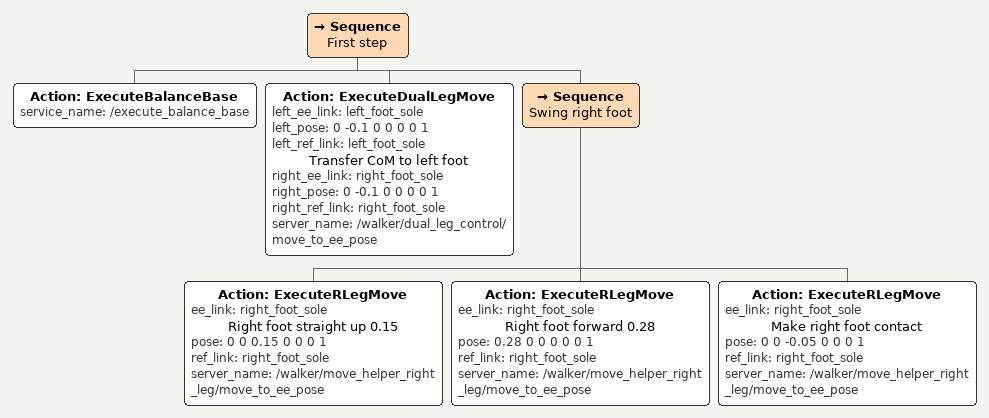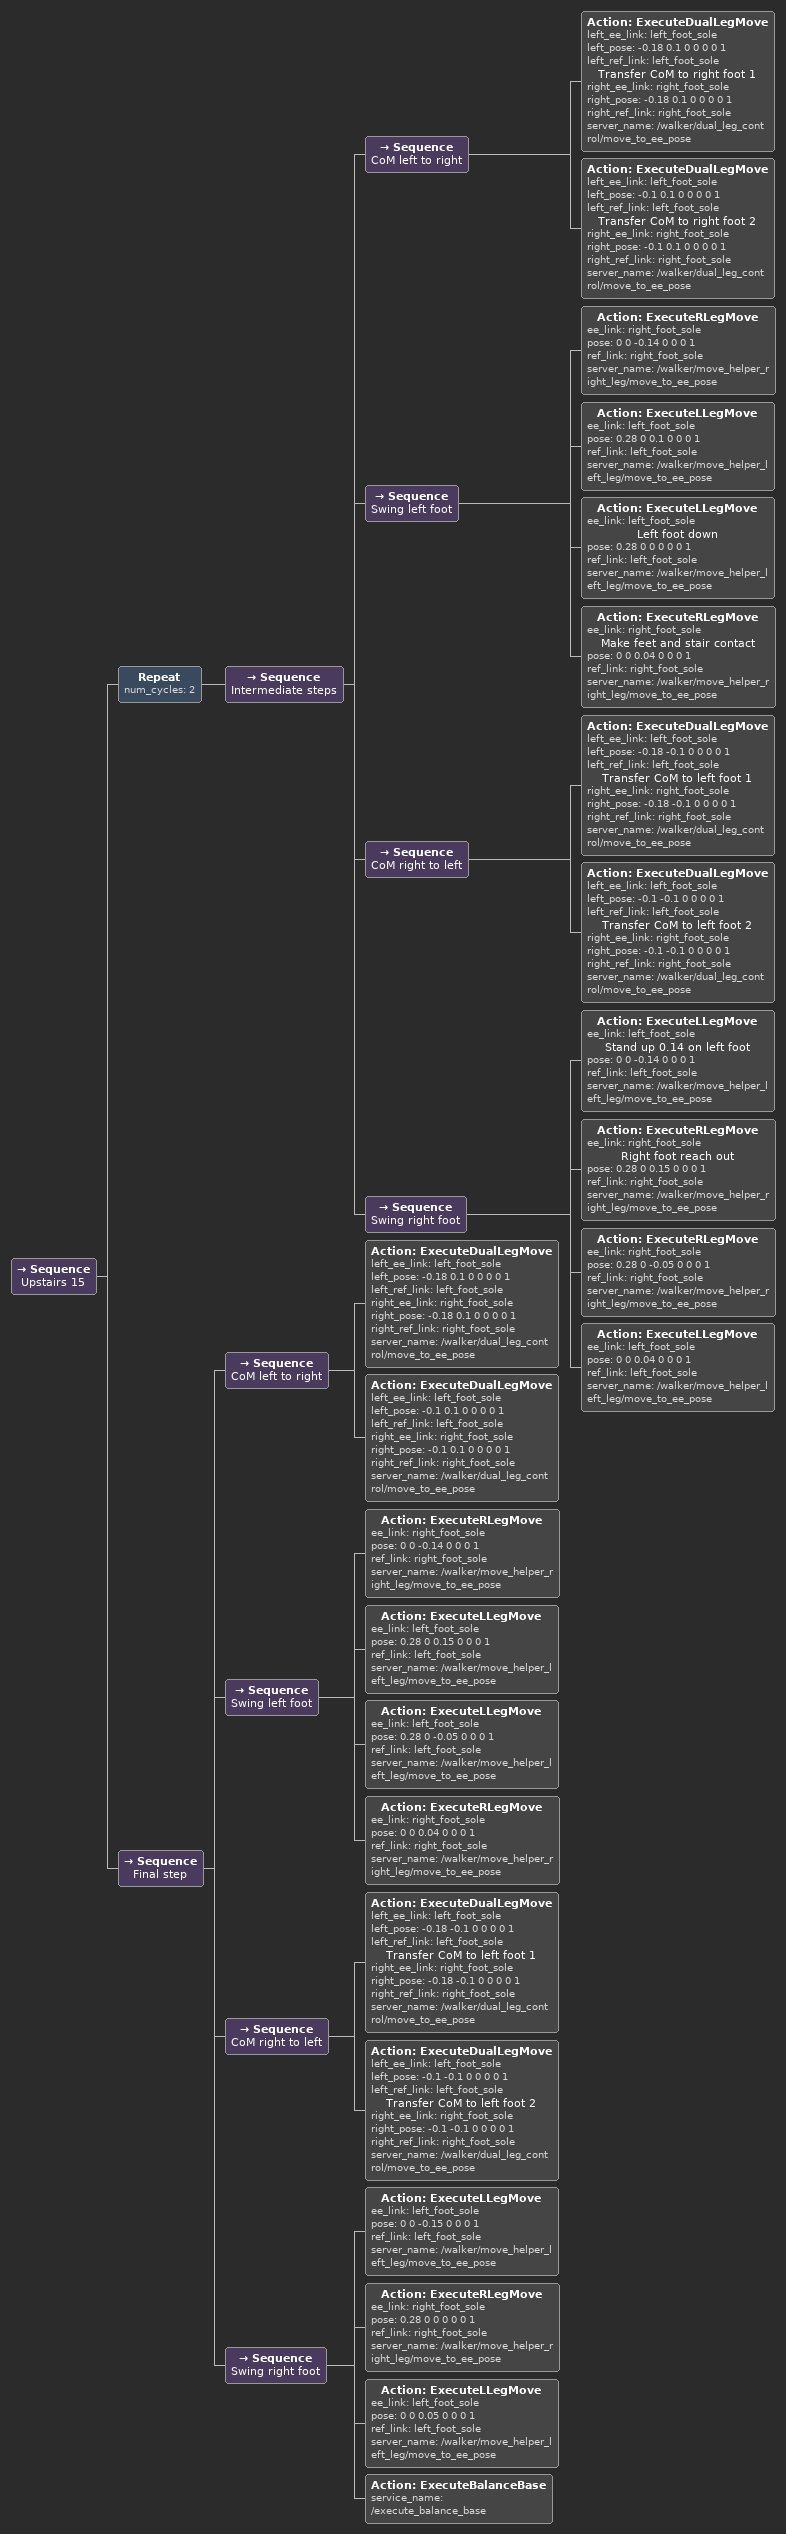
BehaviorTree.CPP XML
<Sequence name="First step">
    <Action ID="ExecuteBalanceBase" service_name="/execute_balance_base"/>
    <Action ID="ExecuteDualLegMove" left_ee_link="left_foot_sole" left_pose="0 -0.1 0 0 0 0 1" left_ref_link="left_foot_sole" name="Transfer CoM to left foot" right_ee_link="right_foot_sole" right_pose="0 -0.1 0 0 0 0 1" right_ref_link="right_foot_sole" server_name="/walker/dual_leg_control/move_to_ee_pose"/>
    <Sequence name="Swing right foot">
        <Action ID="ExecuteRLegMove" ee_link="right_foot_sole" name="Right foot straight up 0.15" pose="0 0 0.15 0 0 0 1" ref_link="right_foot_sole" server_name="/walker/move_helper_right_leg/move_to_ee_pose"/>
        <Action ID="ExecuteRLegMove" ee_link="right_foot_sole" name="Right foot forward 0.28" pose="0.28 0 0 0 0 0 1" ref_link="right_foot_sole" server_name="/walker/move_helper_right_leg/move_to_ee_pose"/>
        <Action ID="ExecuteRLegMove" ee_link="right_foot_sole" name="Make right foot contact" pose="0 0 -0.05 0 0 0 1" ref_link="right_foot_sole" server_name="/walker/move_helper_right_leg/move_to_ee_pose"/>
    </Sequence>
</Sequence>

<Sequence name="Upstairs 15">
    <Repeat num_cycles="2">
        <Sequence name="Intermediate steps">
            <Sequence name="CoM left to right">
                <Action ID="ExecuteDualLegMove" left_ee_link="left_foot_sole" left_pose="-0.18 0.1 0 0 0 0 1" left_ref_link="left_foot_sole" name="Transfer CoM to right foot 1" right_ee_link="right_foot_sole" right_pose="-0.18 0.1 0 0 0 0 1" right_ref_link="right_foot_sole" server_name="/walker/dual_leg_control/move_to_ee_pose"/>
                <Action ID="ExecuteDualLegMove" left_ee_link="left_foot_sole" left_pose="-0.1 0.1 0 0 0 0 1" left_ref_link="left_foot_sole" name="Transfer CoM to right foot 2" right_ee_link="right_foot_sole" right_pose="-0.1 0.1 0 0 0 0 1" right_ref_link="right_foot_sole" server_name="/walker/dual_leg_control/move_to_ee_pose"/>
            </Sequence>
            <Sequence name="Swing left foot">
                <Action ID="ExecuteRLegMove" ee_link="right_foot_sole" pose="0 0 -0.14 0 0 0 1" ref_link="right_foot_sole" server_name="/walker/move_helper_right_leg/move_to_ee_pose"/>
                <Action ID="ExecuteLLegMove" ee_link="left_foot_sole" pose="0.28 0 0.1 0 0 0 1" ref_link="left_foot_sole" server_name="/walker/move_helper_left_leg/move_to_ee_pose"/>
                <Action ID="ExecuteLLegMove" ee_link="left_foot_sole" name="Left foot down" pose="0.28 0 0 0 0 0 1" ref_link="left_foot_sole" server_name="/walker/move_helper_left_leg/move_to_ee_pose"/>
                <Action ID="ExecuteRLegMove" ee_link="right_foot_sole" name="Make feet and stair contact" pose="0 0 0.04 0 0 0 1" ref_link="right_foot_sole" server_name="/walker/move_helper_right_leg/move_to_ee_pose"/>
            </Sequence>
            <Sequence name="CoM right to left">
                <Action ID="ExecuteDualLegMove" left_ee_link="left_foot_sole" left_pose="-0.18 -0.1 0 0 0 0 1" left_ref_link="left_foot_sole" name="Transfer CoM to left foot 1" right_ee_link="right_foot_sole" right_pose="-0.18 -0.1 0 0 0 0 1" right_ref_link="right_foot_sole" server_name="/walker/dual_leg_control/move_to_ee_pose"/>
                <Action ID="ExecuteDualLegMove" left_ee_link="left_foot_sole" left_pose="-0.1 -0.1 0 0 0 0 1" left_ref_link="left_foot_sole" name="Transfer CoM to left foot 2" right_ee_link="right_foot_sole" right_pose="-0.1 -0.1 0 0 0 0 1" right_ref_link="right_foot_sole" server_name="/walker/dual_leg_control/move_to_ee_pose"/>
            </Sequence>
            <Sequence name="Swing right foot">
                <Action ID="ExecuteLLegMove" ee_link="left_foot_sole" name="Stand up 0.14 on left foot" pose="0 0 -0.14 0 0 0 1" ref_link="left_foot_sole" server_name="/walker/move_helper_left_leg/move_to_ee_pose"/>
                <Action ID="ExecuteRLegMove" ee_link="right_foot_sole" name="Right foot reach out" pose="0.28 0 0.15 0 0 0 1" ref_link="right_foot_sole" server_name="/walker/move_helper_right_leg/move_to_ee_pose"/>
                <Action ID="ExecuteRLegMove" ee_link="right_foot_sole" pose="0.28 0 -0.05 0 0 0 1" ref_link="right_foot_sole" server_name="/walker/move_helper_right_leg/move_to_ee_pose"/>
                <Action ID="ExecuteLLegMove" ee_link="left_foot_sole" pose="0 0 0.04 0 0 0 1" ref_link="left_foot_sole" server_name="/walker/move_helper_left_leg/move_to_ee_pose"/>
            </Sequence>
        </Sequence>
    </Repeat>
    <Sequence name="Final step">
        <Sequence name="CoM left to right">
            <Action ID="ExecuteDualLegMove" left_ee_link="left_foot_sole" left_pose="-0.18 0.1 0 0 0 0 1" left_ref_link="left_foot_sole" right_ee_link="right_foot_sole" right_pose="-0.18 0.1 0 0 0 0 1" right_ref_link="right_foot_sole" server_name="/walker/dual_leg_control/move_to_ee_pose"/>
            <Action ID="ExecuteDualLegMove" left_ee_link="left_foot_sole" left_pose="-0.1 0.1 0 0 0 0 1" left_ref_link="left_foot_sole" right_ee_link="right_foot_sole" right_pose="-0.1 0.1 0 0 0 0 1" right_ref_link="right_foot_sole" server_name="/walker/dual_leg_control/move_to_ee_pose"/>
        </Sequence>
        <Sequence name="Swing left foot">
            <Action ID="ExecuteRLegMove" ee_link="right_foot_sole" pose="0 0 -0.14 0 0 0 1" ref_link="right_foot_sole" server_name="/walker/move_helper_right_leg/move_to_ee_pose"/>
            <Action ID="ExecuteLLegMove" ee_link="left_foot_sole" pose="0.28 0 0.15 0 0 0 1" ref_link="left_foot_sole" server_name="/walker/move_helper_left_leg/move_to_ee_pose"/>
            <Action ID="ExecuteLLegMove" ee_link="left_foot_sole" pose="0.28 0 -0.05 0 0 0 1" ref_link="left_foot_sole" server_name="/walker/move_helper_left_leg/move_to_ee_pose"/>
            <Action ID="ExecuteRLegMove" ee_link="right_foot_sole" pose="0 0 0.04 0 0 0 1" ref_link="right_foot_sole" server_name="/walker/move_helper_right_leg/move_to_ee_pose"/>
        </Sequence>
        <Sequence name="CoM right to left">
            <Action ID="ExecuteDualLegMove" left_ee_link="left_foot_sole" left_pose="-0.18 -0.1 0 0 0 0 1" left_ref_link="left_foot_sole" name="Transfer CoM to left foot 1" right_ee_link="right_foot_sole" right_pose="-0.18 -0.1 0 0 0 0 1" right_ref_link="right_foot_sole" server_name="/walker/dual_leg_control/move_to_ee_pose"/>
            <Action ID="ExecuteDualLegMove" left_ee_link="left_foot_sole" left_pose="-0.1 -0.1 0 0 0 0 1" left_ref_link="left_foot_sole" name="Transfer CoM to left foot 2" right_ee_link="right_foot_sole" right_pose="-0.1 -0.1 0 0 0 0 1" right_ref_link="right_foot_sole" server_name="/walker/dual_leg_control/move_to_ee_pose"/>
        </Sequence>
        <Sequence name="Swing right foot">
            <Action ID="ExecuteLLegMove" ee_link="left_foot_sole" pose="0 0 -0.15 0 0 0 1" ref_link="left_foot_sole" server_name="/walker/move_helper_left_leg/move_to_ee_pose"/>
            <Action ID="ExecuteRLegMove" ee_link="right_foot_sole" pose="0.28 0 0 0 0 0 1" ref_link="right_foot_sole" server_name="/walker/move_helper_right_leg/move_to_ee_pose"/>
            <Action ID="ExecuteLLegMove" ee_link="left_foot_sole" pose="0 0 0.05 0 0 0 1" ref_link="left_foot_sole" server_name="/walker/move_helper_left_leg/move_to_ee_pose"/>
            <Action ID="ExecuteBalanceBase" service_name="/execute_balance_base"/>
        </Sequence>
    </Sequence>
</Sequence>
